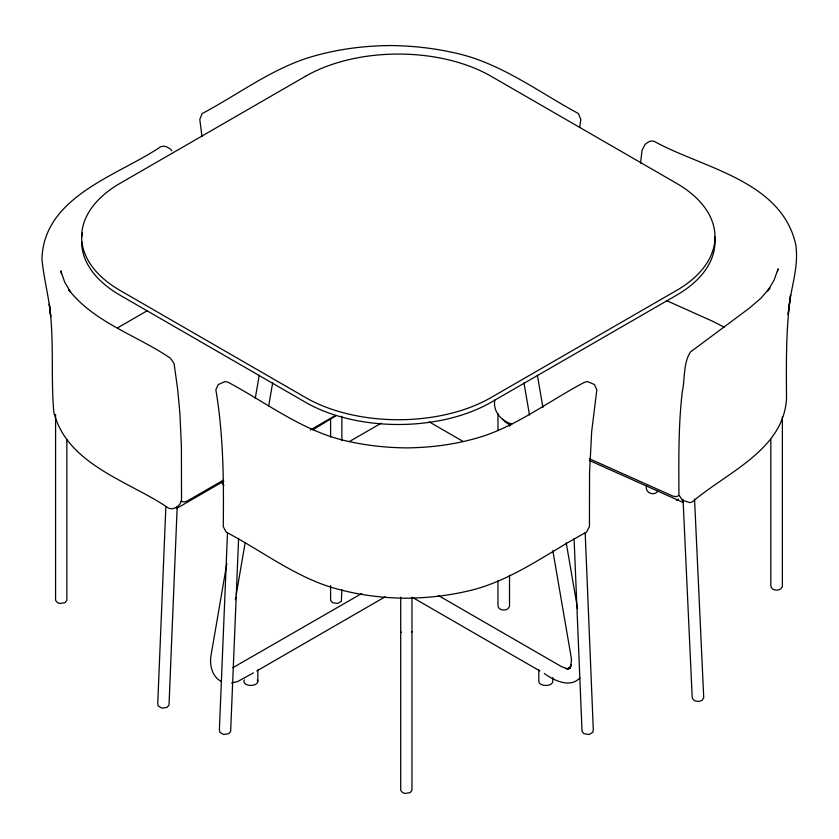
<?xml version="1.0" encoding="UTF-8"?>
<svg xmlns="http://www.w3.org/2000/svg" width="839" height="839" viewBox="0 0 839 839"><rect width="100%" height="100%" fill="white"/><g stroke="black" fill="none" stroke-linecap="round" stroke-linejoin="round"><path stroke-width="1.26" d="M165.87 506.494L157.753 703.313L158.225 706.008L161.969 708.168L167.087 707.382L169.017 705.054L177.186 506.934M227.505 532.807L219.388 729.626L219.86 732.321L223.604 734.482L228.722 733.695L230.652 731.367L238.601 538.46M640.566 163.165L641.992 150.559L645.065 144.423L648.505 141.875L651.274 140.942L654.336 141.413C702.379 168.083 781.308 180.343 795.708 244.432C799.441 268.102 789.468 291.007 788.188 314.562L790.6 295.045M790.6 295.013C785.818 329.245 786.29 363.906 786.531 398.378C783.689 450.228 726.165 472.661 692.584 501.732L689.836 502.634L682.191 500.096L678.929 494.8C678.782 460.485 678.29 426.044 682.254 391.897C685.169 378.829 682.998 363.591 690.434 352.002L749.3 308.196L760.795 298.369L769.908 287.84L767.549 291.102L774.093 280.153L778.11 268.816L777.491 271.679M579.718 127.444L580.777 119.421L578.449 113.569C538.302 91.881 500.726 62.956 455.315 53.025C433.983 48.138 412.169 45.746 390.292 45.558C361.515 45.767 332.747 49.826 305.333 58.699C268.207 71.315 236.535 95.394 202.136 113.569L199.797 119.421L201.958 136.484M226.845 563.493L211.092 655.049C209.278 664.782 211.963 676.842 221.548 681.551M255.245 398.441L259.241 375.232M235.35 599.707L235.79 597.127M236.241 594.536L245.135 542.864M268.69 405.919L272.696 382.668M411.456 632.501L411.97 631.568M657.786 491.014L656.727 492.472C651.609 495.975 644.509 491.591 646.575 485.246M579.938 677.964C569.733 688.473 553.939 680.408 544.249 673.486M335.694 415.945L312.716 429.862M676.538 500.401L678.321 499.069M117.575 327.86L147.035 310.849M223.09 480.317L186.856 501.24L183.94 501.942L181.025 501.24M310.304 429.967L335.222 415.588M176.358 508.581L223.814 481.187M349.517 441.482L381.231 423.171M361.766 593.498L232.864 667.708M253.43 672.878L237.794 681.478L231.543 683.04M256.744 670.969L384.944 596.949M678.761 495.744L676.024 496.646L672.972 496.164L589.481 458.776M666.365 300.54L712.657 321.274L724.204 327.179M511.958 424.052C501.491 421.199 492.65 411.341 494.811 399.972M589.366 460.475L683.47 502.624M510.752 425.268L505.707 422.342L502.75 419.343M429.18 421.87L463.159 441.482M438.262 595.47L561.648 666.701L567.751 668.966L565.685 668.494L568.234 668.557L570.52 667.97L568.234 668.557L570.205 667.424L568.538 669.019L571.233 664.866L570.625 666.848L571.464 660.44L571.055 656.549L552.828 550.615M412.819 597.609L539.886 670.969M223.982 485.529L221.014 481.775M171.775 150.789L170.527 149.09L166.562 146.804L163.605 146.08L160.679 146.773C118.372 175.477 43.586 196.106 41.95 259.241C43.764 278.485 49.019 297.226 50.697 316.513L49.302 304.19C54.409 340.078 50.634 376.48 53.843 412.41C67.571 465.152 129.196 481.093 168.66 508.193L171.576 508.885C176.316 508.266 180.458 505.088 181.518 500.285L181.413 446.673L179.924 413.679L177.711 389.695L174.072 363.497L170.579 358.316C137.072 335.401 94.545 322.784 68.777 289.843L70.56 292.297M70.507 292.014L64.697 282.145L60.786 270.787L61.404 273.661M400.706 631.568L401.22 632.501M537.39 375.232L542.938 407.471M566.231 542.864L577.547 608.632M523.935 382.668L529.493 414.969M694.545 499.027L703.732 697.796L702.191 700.25C698.897 702.411 692.406 701.645 692.175 696.884L683.051 499.425M585.182 532.807L593.299 729.626L592.827 732.321L589.072 734.482L583.954 733.695L582.035 731.367L574.075 538.46M782.368 416.773L782.368 586.545L780.773 588.968C777.501 591.128 771.01 590.394 770.81 585.632L770.81 439.363M552.796 677.566L552.796 681.436A6.995 4.038 0 0 1 545.801 685.473A6.995 4.038 0 0 1 538.806 681.436L538.806 669.837M509.514 423.611L509.514 426.233M509.514 575.103L509.514 606.44L507.92 608.873C504.648 611.023 498.156 610.299 497.957 605.527L497.957 580.714M497.957 413.564L497.957 430.533M411.97 597.179L411.97 790.348L410.093 792.656L404.964 793.442L402.594 792.656L400.706 790.348L400.706 597.179M341.872 416.228L341.872 440.611M341.872 589.481L341.358 601.29L337.614 603.461L332.496 602.664L330.608 600.367L330.608 585.559M330.608 418.839L330.608 437.129M257.825 669.837L257.825 681.436M66.847 439.741L66.847 600.367L64.96 602.664L59.842 603.461L57.471 602.664L55.584 600.367L55.584 414.487M257.29 679.894A6.995 4.038 0 0 1 250.83 685.473A6.995 4.038 0 0 1 244.369 679.894M81.635 241.653A131.178 75.73 0 0 0 120.061 295.202L305.564 402.311A131.178 75.73 0 0 0 491.067 402.311L676.57 295.202A131.178 75.73 0 0 0 714.713 236.703M81.918 236.703A131.178 75.73 0 0 1 82.495 233.001M589.544 472.902L589.429 526.609L586.513 532.125C547.427 552.985 511.119 581.5 467.04 591.243C447.124 595.805 426.757 598.029 406.338 598.217C379.48 598.018 352.621 594.222 327.032 585.947C290.755 573.519 259.859 549.818 226.163 532.125L223.247 526.609C223.835 480.936 223.468 434.948 215.854 389.789L218.245 384.566L225.156 381.556L228.093 382.248C266.928 402.919 302.921 431.319 346.685 441.02C366.255 445.499 386.265 447.69 406.338 447.879C432.735 447.68 459.132 443.957 484.281 435.819C520.348 423.433 551.066 399.825 584.594 382.248L587.52 381.556L594.442 384.566L596.833 389.789L591.673 431.592L589.544 472.902M305.564 76.244L120.061 183.342A131.178 75.73 0 0 0 120.061 290.441L305.564 397.55A131.178 75.73 0 0 0 491.067 397.55L676.57 290.441A131.178 75.73 0 0 0 676.57 183.342L491.067 76.244A131.178 75.73 0 0 0 305.564 76.244"/></g></svg>
